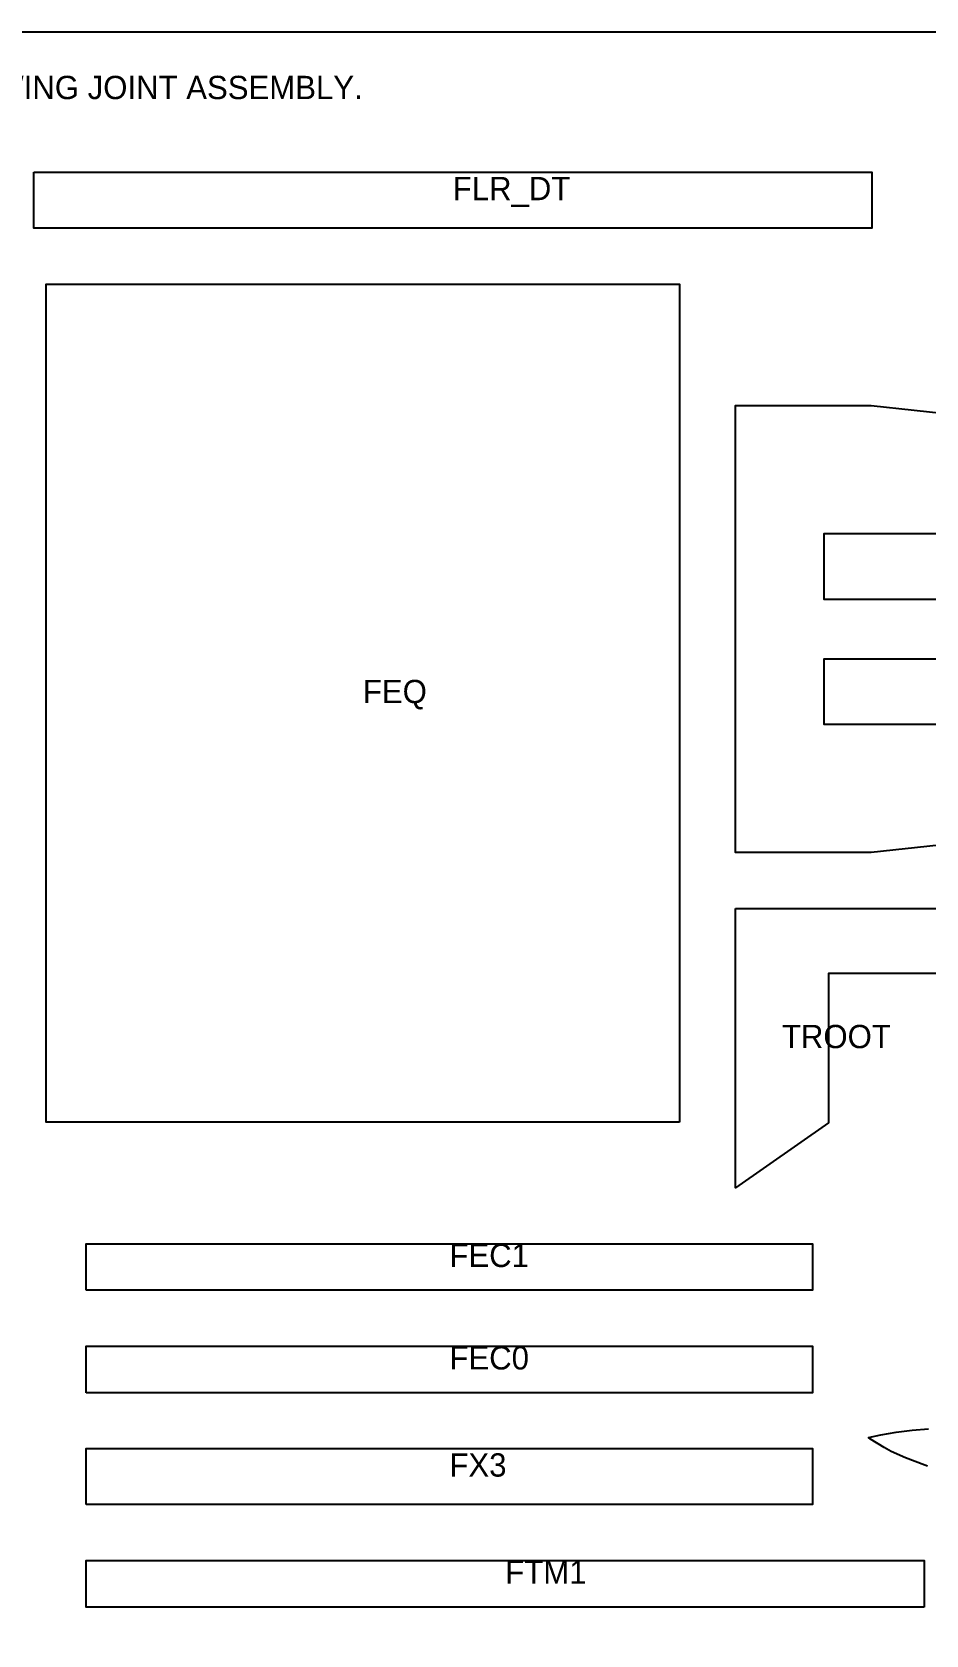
# Model space of a CAD drawing. Header units: millimetres. Extents: x 0 to 610, y 0 to 457.
# Drawn here: x 105.8 to 201.8, y 285.1 to 457.2 of the extents above; entities that cross this region are included whole.
import ezdxf

# ---------------------------------------------------------------- set-up
doc = ezdxf.new("R2010")
doc.units = ezdxf.units.MM
for name, color, linetype in [('CUT_AIRCRAFT', 7, 'Continuous'), ('LABEL_DO_NOT_CUT', 3, 'Continuous'), ('STOCK_DO_NOT_CUT', 8, 'Continuous')]:
    doc.layers.add(name, color=color, linetype=linetype)

msp = doc.modelspace()

# ---------------------------------------------------------------- linework, layer by layer
at = {"layer": 'CUT_AIRCRAFT'}
for points in [[(106, 442.14818), (196, 442.14818), (196, 436.14818), (106, 436.14818)], [(175.35154, 340.14818), (107.35154, 340.14818), (107.35154, 430.14818), (175.35154, 430.14818)], [(251.35154, 411.1046), (251.35154, 403.32211), (190.85154, 403.32211), (190.85154, 396.32211), (251.35154, 396.32211), (251.35154, 389.88709), (190.85154, 389.88709), (190.85154, 382.88709), (251.35154, 382.88709), (251.35154, 375.1046), (195.92297, 369.1046), (181.35154, 369.1046), (181.35154, 417.1046), (195.92297, 417.1046)], [(181.35154, 363.1046), (257.35154, 363.1046), (257.35154, 333.1046), (247.35154, 340.1046), (247.35154, 356.1046), (191.35154, 356.1046), (191.35154, 340.1046), (181.35154, 333.1046)], [(111.64296, 322.1046), (111.64296, 327.1046), (189.64296, 327.1046), (189.64296, 322.1046)], [(111.64296, 311.1046), (111.64296, 316.1046), (189.64296, 316.1046), (189.64296, 311.1046)], [(111.64296, 299.1046), (111.64296, 305.1046), (189.64296, 305.1046), (189.64296, 299.1046)], [(201.64296, 288.1046), (111.64296, 288.1046), (111.64296, 293.1046), (201.64296, 293.1046)]]:
    msp.add_lwpolyline(points, close=True, dxfattribs=at)
msp.add_lwpolyline([(201.9926, 303.21663), (201.68817, 303.31913), (199.63458, 304.10468), (198.09678, 304.81218), (197.32208, 305.22471), (195.88074, 306.12323), (195.64296, 306.30471), (196.98687, 306.58623), (198.63903, 306.87439), (200.32481, 307.07906), (202.07884, 307.23862)], dxfattribs=at)
at = {"layer": 'STOCK_DO_NOT_CUT'}
msp.add_lwpolyline([(0, 0), (609.6, 0), (609.6, 457.2), (0, 457.2)], close=True, dxfattribs=at)

# ---------------------------------------------------------------- texts
at = {"layer": 'LABEL_DO_NOT_CUT'}
for s, p in [('REV4: ALL-PLYWOOD SET. SEE GUIDE FOR FRAME AND WING JOINT ASSEMBLY.', (10, 450)), ('FLR_DT', (151, 439.14818)), ('FEQ', (141.35154, 385.14818)), ('TROOT', (186.35154, 348.1046)), ('FEC1', (150.64296, 324.6046)), ('FEC0', (150.64296, 313.6046)), ('FX3', (150.64296, 302.1046)), ('FTM1', (156.64296, 290.6046))]:
    msp.add_text(s, height=2.5, dxfattribs=at).set_placement(p)

doc.saveas('drawing.dxf')
